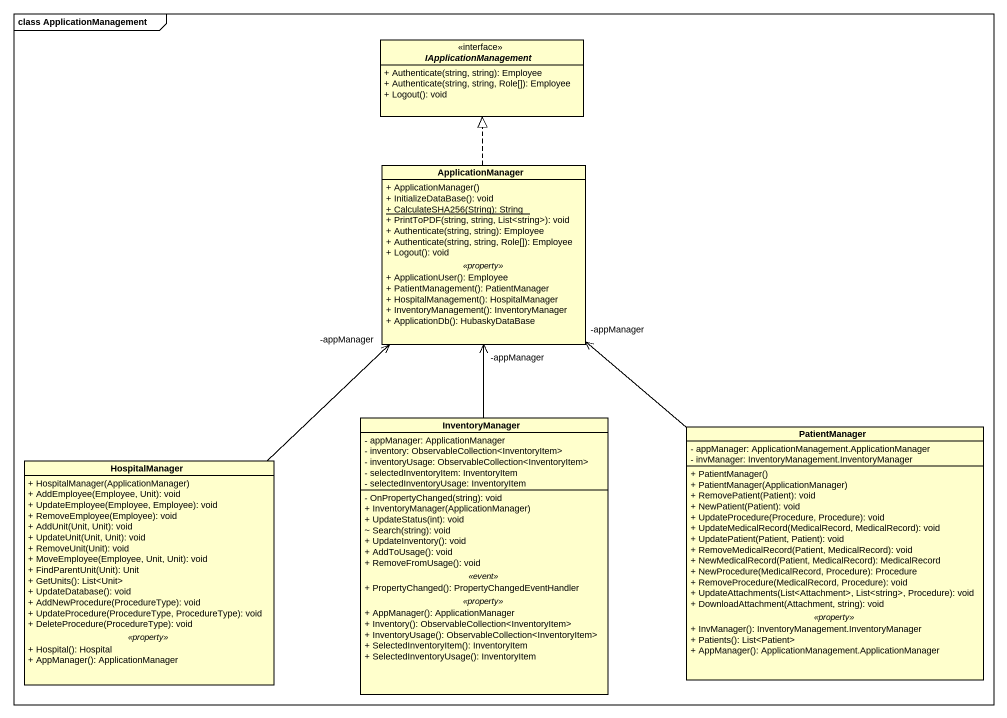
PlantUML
@startuml
mainframe class ApplicationManagement
hide circle
hide empty members
skinparam classAttributeIconSize 0
interface IApplicationManagement {
  + Authenticate(string, string): Employee
  + Authenticate(string, string, Role[]): Employee
  + Logout(): void
}
class ApplicationManager {
  + ApplicationManager()
  + InitializeDataBase(): void
  {static} + CalculateSHA256(String): String
  + PrintToPDF(string, string, List<string>): void
  + Authenticate(string, string): Employee
  + Authenticate(string, string, Role[]): Employee
  + Logout(): void
  .. <<property>> ..
  + ApplicationUser(): Employee
  + PatientManagement(): PatientManager
  + HospitalManagement(): HospitalManager
  + InventoryManagement(): InventoryManager
  + ApplicationDb(): HubaskyDataBase
}
class InventoryManager {
  - appManager: ApplicationManager
  - inventory: ObservableCollection<InventoryItem>
  - inventoryUsage: ObservableCollection<InventoryItem>
  - selectedInventoryItem: InventoryItem
  - selectedInventoryUsage: InventoryItem
  --
  - OnPropertyChanged(string): void
  + InventoryManager(ApplicationManager)
  + UpdateStatus(int): void
  ~ Search(string): void
  + UpdateInventory(): void
  + AddToUsage(): void
  + RemoveFromUsage(): void
  .. <<event>> ..
  + PropertyChanged(): PropertyChangedEventHandler
  .. <<property>> ..
  + AppManager(): ApplicationManager
  + Inventory(): ObservableCollection<InventoryItem>
  + InventoryUsage(): ObservableCollection<InventoryItem>
  + SelectedInventoryItem(): InventoryItem
  + SelectedInventoryUsage(): InventoryItem
}
class PatientManager {
  - appManager: ApplicationManagement.ApplicationManager
  - invManager: InventoryManagement.InventoryManager
  --
  + PatientManager()
  + PatientManager(ApplicationManager)
  + RemovePatient(Patient): void
  + NewPatient(Patient): void
  + UpdateProcedure(Procedure, Procedure): void
  + UpdateMedicalRecord(MedicalRecord, MedicalRecord): void
  + UpdatePatient(Patient, Patient): void
  + RemoveMedicalRecord(Patient, MedicalRecord): void
  + NewMedicalRecord(Patient, MedicalRecord): MedicalRecord
  + NewProcedure(MedicalRecord, Procedure): Procedure
  + RemoveProcedure(MedicalRecord, Procedure): void
  + UpdateAttachments(List<Attachment>, List<string>, Procedure): void
  + DownloadAttachment(Attachment, string): void
  .. <<property>> ..
  + InvManager(): InventoryManagement.InventoryManager
  + Patients(): List<Patient>
  + AppManager(): ApplicationManagement.ApplicationManager
}
class HospitalManager {
  + HospitalManager(ApplicationManager)
  + AddEmployee(Employee, Unit): void
  + UpdateEmployee(Employee, Employee): void
  + RemoveEmployee(Employee): void
  + AddUnit(Unit, Unit): void
  + UpdateUnit(Unit, Unit): void
  + RemoveUnit(Unit): void
  + MoveEmployee(Employee, Unit, Unit): void
  + FindParentUnit(Unit): Unit
  + GetUnits(): List<Unit>
  + UpdateDatabase(): void
  + AddNewProcedure(ProcedureType): void
  + UpdateProcedure(ProcedureType, ProcedureType): void
  + DeleteProcedure(ProcedureType): void
  .. <<property>> ..
  + Hospital(): Hospital
  + AppManager(): ApplicationManager
}
ApplicationManager .up.|> IApplicationManagement
InventoryManager -up-> "-appManager" ApplicationManager
PatientManager -up-> "-appManager" ApplicationManager
HospitalManager -up-> "-appManager" ApplicationManager
@enduml
